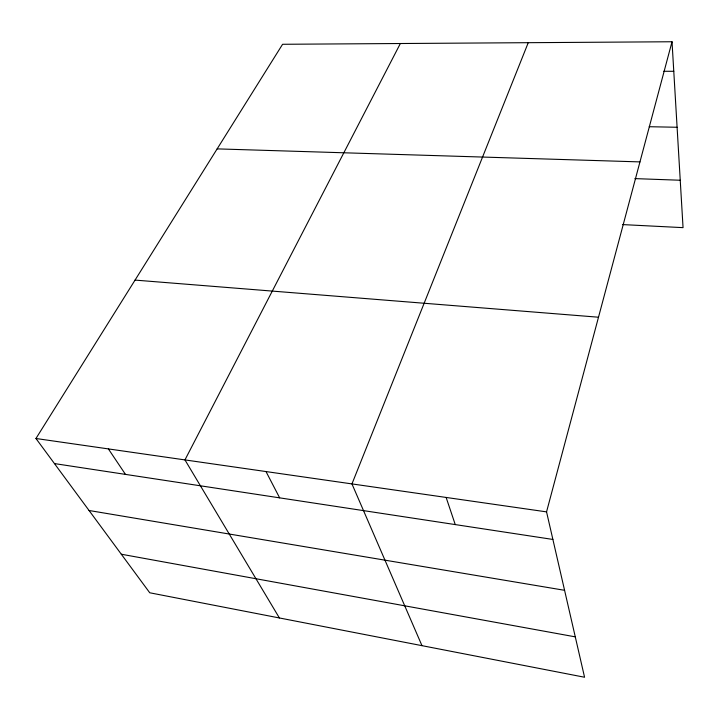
<?xml version="1.0" encoding="UTF-8"?>
<svg xmlns="http://www.w3.org/2000/svg" width="719" height="719" viewBox="0 0 719 719"><rect width="100%" height="100%" fill="white"/><g stroke="black" fill="none" stroke-linecap="round" stroke-linejoin="round"><path stroke-width="1.08" d="M546.548 511.874L672.022 41.756L282.585 44.281L35.95 438.5L149.75 592.78L584.565 677.244L546.548 511.874L35.95 438.5M528.249 42.691L351.959 483.914L421.981 645.662M400.357 43.517L184.954 459.908L279.394 617.963M663.808 71.271L673.775 71.298M649.221 126.715L677.1 127.263M217.147 148.878L639.955 161.901M634.868 178.609L680.237 180.244M622.465 224.58L683.05 227.644L672.022 41.756M135.046 280.095L598.505 317.214M54.446 463.575L552.884 539.448M89.057 510.499L564.577 590.308M121.304 554.223L575.281 636.854M108.389 448.908L125.466 474.378M266.003 471.556L279.646 497.854M446.131 497.44L455.253 524.582"/></g></svg>
